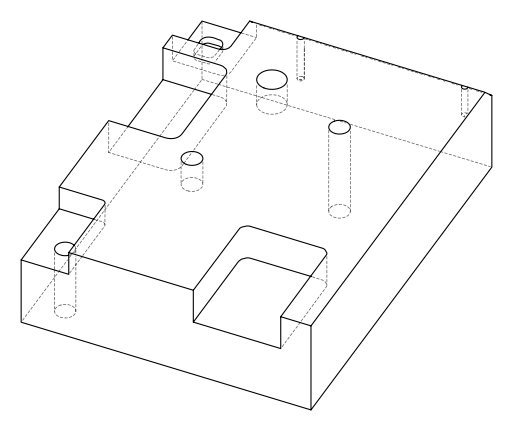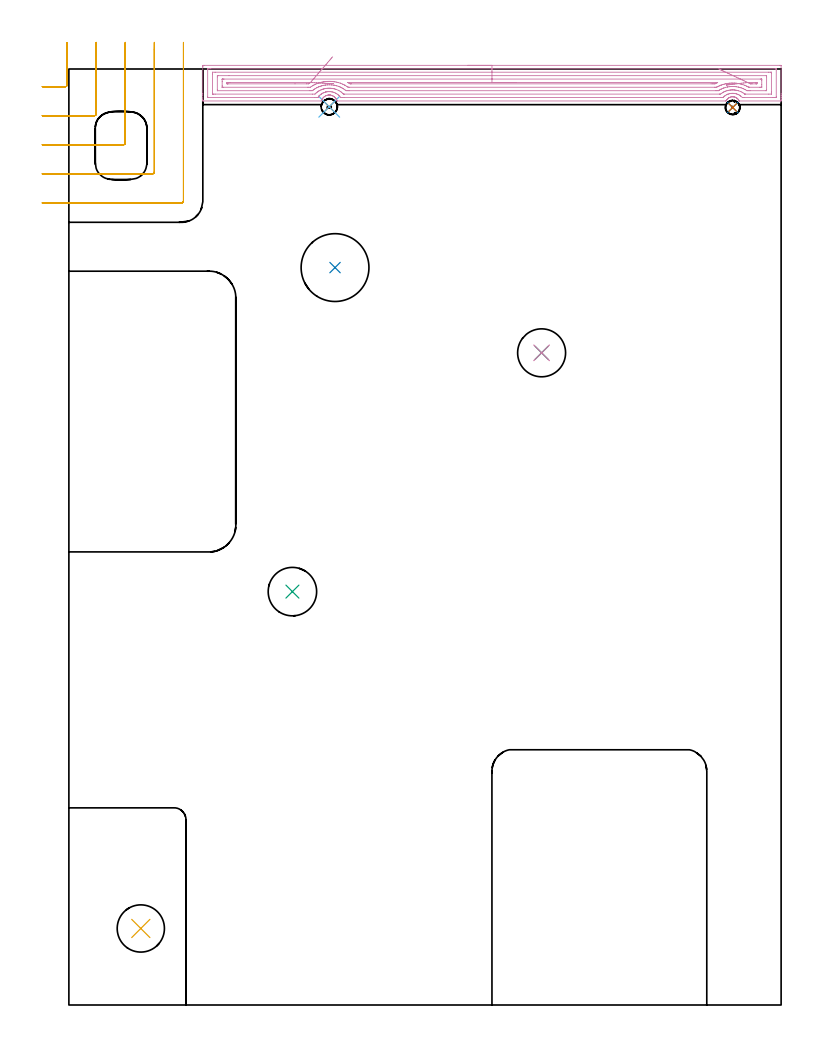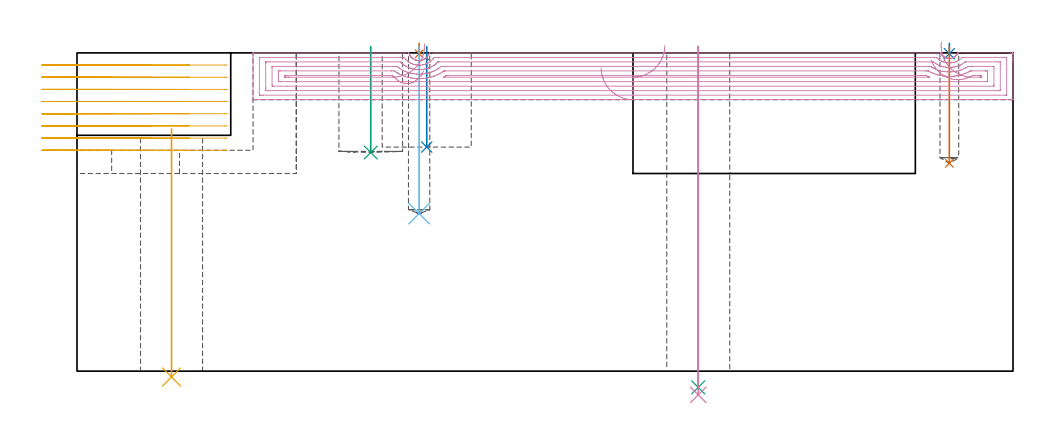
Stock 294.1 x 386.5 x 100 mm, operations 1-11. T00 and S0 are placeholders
(PLAN: 15 operations, 12 tool changes, 90.6 min)
(1 SPOT_DRILL | STEP1POCKET | NXT0321_9005460120000 | 0.03 min | 1 mm3)
(2 SPOT_DRILL_1 | STEP1POCKET_1 | NXT0321_9005460120000 | 0.03 min | 0 mm3)
(3 DRILL_THROUGH_HOLE_FROM_SOLID_MATERIAL | STEP1HOLE | UGT0301_515 | 0.43 min | 11276 mm3)
(4 DRILL_TO_ENLARGE_THROUGH_HOLE | STEP1HOLE | UGT0301_264 | 0.44 min | 19475 mm3)
(5 INDEXABLE_INSERT_DRILL_THROUGH_HOLE_FROM_SOLID | STEP1HOLE_1 | NXT0302_010 | 0.32 min | 29826 mm3)
(6 DRILL_BLIND_HOLE_INTO_CENTER | STEP1POCKET | NXT0301_038 | 0.21 min | 1735 mm3)
(7 DRILL_BLIND_HOLE_INTO_CENTER_1 | STEP1POCKET_1 | UGT0301_182 | 0.15 min | 906 mm3)
(8 INDEXABLE_INSERT_DRILL_BLIND_HOLE_FROM_SOLID | STEP1POCKET_2 | UGT0302_007 | 0.13 min | 18210 mm3)
(9 INDEXABLE_INSERT_DRILL_BLIND_HOLE_FROM_SOLID_1 | STEP1POCKET_3 | NXT0302_011 | 0.13 min | 9750 mm3)
(10 AREA_MILL | FG_CHAMFER_SURFACE | UGT0205_001 | 11.81 min | 26559 mm3)
(11 MILL_CORNER_NOTCH_RECTANGULAR | CORNER_NOTCH_RECTANGULAR | NXT0201_012 | Follow Part, ap 4, ae 75% | 7.02 min | 105842 mm3)
(12 MILL_CORNER_NOTCH_RECTANGULAR_1 | CORNER_NOTCH_RECTANGULAR_1 | NXT0201_009 | Follow Part, ap 2, ae 75% | 23.31 min | 93997 mm3)
(13 MILL_RECTANGULAR_POCKET | POCKET_RECTANGULAR_STRAIGHT | NXT0201_011 | Follow Part, ap 3, ae 75% | 0.58 min | 4043 mm3)
(14 MILL_SLOT | SLOT_PARTIAL_RECTANGULAR | NXT0201_012 | Follow Part, ap 4, ae 75% | 22.34 min | 353688 mm3)
(15 MILL_SLOT_1 | SLOT_PARTIAL_RECTANGULAR_1 | NXT0201_012 | Follow Part, ap 4, ae 75% | 23.68 min | 300731 mm3)
(TOOL NXT0321_9005460120000 | NC Spot Drill, 142deg, 12mm, Carbide, Uncoated | D12 PA142 FL30 Z2)
(TOOL UGT0301_515 | Carbide Drill 12.0 mm | D12 PA118 FL101 Z2)
(TOOL UGT0301_264 | Twist Drill 19.8 mm | D19.8 PA118 FL140 Z2)
(TOOL NXT0302_010 | Index. Insert Drill 19.5mm [880-D1950L25-05] | D19.5 PA176 FL98 Z2)
(TOOL NXT0301_038 | Carbide Drill 6.7mm [860.1-0670-034A1-MM 2214] | D6.7 PA140 FL53 Z2)
(TOOL UGT0301_182 | Twist Drill 5.9 mm | D5.9 PA118 FL55 Z2)
(TOOL UGT0302_007 | Indexable Insert Drill 28mm | D28 PA180 FL50 Z2)
(TOOL NXT0302_011 | Index. Insert Drill 20mm [880-D2000L25-05] | D20 PA176 FL100 Z2)
(TOOL UGT0205_001 | Chamfer Mill 20 x 3 x 45 deg. | D20 FL50 Z2)
(TOOL NXT0201_012 | ENDMILL 16mm [2P460-1600-NA 1630] | D16 FL38 Z6)
(TOOL NXT0201_009 | ENDMILL 8mm [2P460-0800-NA 1630] | D8 FL26 Z6)
(TOOL NXT0201_011 | ENDMILL 12mm [2P460-1200-NA 1630] | D12 FL38 Z6)
(OP 1 SPOT_DRILL)
G17 G21 G94 G90
T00 M6
G54
G17 G0 G90 X107.5 Y370.9 S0 M3
G43 Z110. H0
G94 G81 G98 Z99.712 F250. R103.
G80
M5
M2
(OP 2 SPOT_DRILL_1)
G17 G21 G94 G90
T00 M6
G54
G17 G0 G90 X274.1 Y370.6 S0 M3
G43 Z110. H0
G94 G81 G98 Z99.746 F250. R103.
G80
M5
M2
(OP 3 DRILL_THROUGH_HOLE_FROM_SOLID_MATERIAL)
G17 G21 G94 G90
T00 M6
G54
G17 G0 G90 X195.2 Y269.3 S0 M3
G43 Z110. H0
G94 G81 G98 Z-5.105 F250. R102.
G80
M5
M2
(OP 4 DRILL_TO_ENLARGE_THROUGH_HOLE)
G17 G21 G94 G90
T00 M6
G54
G17 G0 G90 X195.2 Y269.3 S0 M3
G43 Z110. H0
G94 G73 G98 Z-7.449 F250. Q17.908 R102.
G80
M5
M2
(OP 5 INDEXABLE_INSERT_DRILL_THROUGH_HOLE_FROM_SOLID)
G17 G21 G94 G90
T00 M6
G54
G17 G0 G90 X29.7 Y31.6 S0 M3
G43 Z110. H1
G94 G81 G98 Z-1.84 F250. R76.1
G80
M5
M2
(OP 6 DRILL_BLIND_HOLE_INTO_CENTER)
G17 G21 G94 G90
T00 M6
G54
G17 G0 G90 X107.5 Y370.9 S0 M3
G43 Z110. H1
G94 G81 G98 Z49.5 F250. R102.
G80
M5
M2
(OP 7 DRILL_BLIND_HOLE_INTO_CENTER_1)
G17 G21 G94 G90
T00 M6
G54
G17 G0 G90 X274.1 Y370.6 S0 M3
G43 Z110. H0
G94 G81 G98 Z65.3 F250. R102.
G80
M5
M2
(OP 8 INDEXABLE_INSERT_DRILL_BLIND_HOLE_FROM_SOLID)
G17 G21 G94 G90
T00 M6
G54
G17 G0 G90 X109.9 Y304.5 S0 M3
G43 Z110. H0
G94 G81 G98 Z70.4 F250. R102.
G80
M5
M2
(OP 9 INDEXABLE_INSERT_DRILL_BLIND_HOLE_FROM_SOLID_1)
G17 G21 G94 G90
T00 M6
G54
G17 G0 G90 X92.3 Y170.7 S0 M3
G43 Z110. H1
G94 G81 G98 Z68.7 F250. R102.
G80
M5
M2
(OP 10 AREA_MILL)
G17 G21 G94 G90
T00 M6
G54
G17 G0 G90 X164.7 Y388. S1061 M3
G43 Z110. H0
Z95.3
G94 G1 X164.738 Z94.428 F250.
X164.852 Z93.564
X165.041 Z92.712
X165.303 Z91.88
X165.637 Z91.074
X166.04 Z90.3
X166.508 Z89.564
X167.04 Z88.872
X167.629 Z88.229
X168.272 Z87.64
X168.964 Z87.108
X169.7 Z86.64
X170.474 Z86.237
X171.28 Z85.903
X172.112 Z85.641
X172.963 Z85.452
X173.828 Z85.338
X174.7 Z85.3
X293.485
X294.022 Y387.995 Z85.303
X294.09 Y387.992 Z85.306
X294.1 Y387.919 Z85.379
Y376.278 Z97.016
Y375.733 Z97.564
Y375.403 Z97.893
Y374.858 Z98.438
Y374.529 Z98.766
Y373.869 Z99.43
Y373.567 Z99.733
X294.097 Y373.431 Z99.861
X294.09 Y373.302 Z99.988
X293.932 Y373.3 Z100.
X276.962
X276.802 Y373.303 Z99.988
X276.764 Y373.36 Z99.933
X276.754 Y373.376 Z99.918
X276.664 Y373.537 Z99.762
X276.608 Y373.634 Z99.664
X276.438 Y373.893 Z99.404
X276.393 Y373.946 Z99.35
X276.28 Y374.077 Z99.219
X276.107 Y374.253 Z99.044
X275.986 Y374.351 Z98.949
X275.92 Y374.403 Z98.896
X275.836 Y374.47 Z98.828
X275.546 Y374.663 Z98.633
X275.331 Y374.774 Z98.524
X275.22 Y374.82 Z98.479
X275.111 Y374.865 Z98.434
X274.885 Y374.937 Z98.362
X274.653 Y374.992 Z98.307
X274.551 Y375.005 Z98.289
X274.431 Y375.026 Z98.273
X274.353 Y375.031 Z98.264
X274.263 Y375.039 Z98.259
X274.208 Y375.043 Z98.255
X274.081 Y375.041 Z98.253
X274.017 Y375.042 Z98.255
X273.985
X273.761 Y375.023 Z98.27
X273.532 Y374.989 Z98.31
X273.306 Y374.935 Z98.364
X273.086 Y374.864 Z98.435
X272.869 Y374.776 Z98.524
X272.66 Y374.668 Z98.632
X272.497 Y374.567 Z98.731
X272.459 Y374.544 Z98.755
X272.268 Y374.405 Z98.894
X272.089 Y374.254 Z99.046
X272.05 Y374.215 Z99.084
X271.976 Y374.141 Z99.156
X271.934 Y374.091 Z99.205
X271.822 Y373.962 Z99.336
X271.679 Y373.773 Z99.526
X271.604 Y373.656 Z99.644
X271.551 Y373.572 Z99.727
X271.464 Y373.417 Z99.88
X271.396 Y373.304 Z99.989
X271.157 Y373.3 Z100.
X110.842
X110.738 Y373.303 Z99.989
X110.688 Y373.422 Z99.873
X110.652 Y373.524 Z99.773
X110.588 Y373.683 Z99.616
X110.444 Y373.992 Z99.308
X110.395 Y374.078 Z99.222
X110.368 Y374.125 Z99.175
X110.285 Y374.254 Z99.046
X110.124 Y374.471 Z98.828
X110.075 Y374.529 Z98.771
X109.949 Y374.675 Z98.623
X109.806 Y374.817 Z98.481
X109.756 Y374.866 Z98.431
X109.64 Y374.966 Z98.33
X109.552 Y375.044 Z98.254
X109.414 Y375.143 Z98.155
X109.056 Y375.352 Z97.944
X109.046 Y375.358 Z97.939
X108.659 Y375.536 Z97.764
X108.44 Y375.61 Z97.69
X108.36 Y375.63 Z97.67
X108.219 Y375.665 Z97.633
X108.162 Y375.675 Z97.622
X108.062 Y375.695 Z97.605
X107.994 Y375.707 Z97.592
X107.849 Y375.724 Z97.573
X107.767 Y375.733 Z97.561
X107.716 Y375.735 Z97.556
X107.655 Y375.74 Z97.552
X107.627
X107.577 Y375.738 Z97.549
X107.51 Y375.739 Z97.552
X107.493
X107.447 Y375.738
X107.375 Z97.553
X107.269 Y375.73 Z97.56
X107.097 Y375.719 Z97.578
X106.874 Y375.686 Z97.612
X106.823 Y375.673 Z97.623
X106.645 Y375.632 Z97.665
X106.419 Y375.564 Z97.734
X106.227 Y375.491 Z97.807
X106.198 Y375.48 Z97.819
X105.982 Y375.377 Z97.921
X105.592 Y375.143 Z98.154
X105.551 Y375.112 Z98.186
X105.331 Y374.94 Z98.356
X105.199 Y374.82 Z98.476
X105.09 Y374.721 Z98.576
X105.037 Y374.659 Z98.638
X104.895 Y374.493 Z98.804
X104.722 Y374.253 Z99.044
X104.632 Y374.091 Z99.205
X104.479 Y373.82 Z99.479
X104.384 Y373.586 Z99.713
X104.261 Y373.305 Z99.991
X104.143 Y373.3 Z100.
X55.468
X55.31 Y373.302 Z99.988
X55.303 Y373.431 Z99.861
X55.3 Y373.567 Z99.733
Y373.87 Z99.43
Y374.529 Z98.766
Y375.733 Z97.564
Y376.278 Z97.017
Y387.373 Z85.924
X55.304 Y387.646 Z85.651
X55.31 Y387.993 Z85.304
X55.557 Y387.997 Z85.302
X55.915 Y388. Z85.3
X174.7
Y386.586 Z86.714
X291.699 Y386.585 Z86.715
X291.89 Y386.584 Z86.716
X292.048 Y386.581 Z86.719
X292.081 Y386.579 Z86.721
X292.09 Y386.562 Z86.738
X292.093 Y386.533 Z86.767
X292.099 Y386.38 Z86.92
Y375.011 Z98.289
X292.096 Y374.88 Z98.42
X292.09 Y374.775 Z98.525
X292.085 Y374.721 Z98.579
X292.05 Y374.72 Z98.58
X291.699 Y374.716 Z98.584
X291.509 Y374.715 Z98.585
X290.806 Y374.714 Z98.586
X279.005 Y374.715 Z98.585
X278.302 Y374.719 Z98.581
X278.105 Y374.721 Z98.579
X277.409 Y375.341 Z97.959
X277.328 Y375.403 Z97.897
X276.849 Y375.729 Z97.571
X276.516 Y375.906 Z97.394
X276.175 Y376.056 Z97.244
X275.662 Y376.239 Z97.061
X275.623 Y376.25 Z97.05
X275.517 Y376.278 Z97.022
X274.73 Y376.418 Z96.882
X274.572 Y376.432 Z96.868
X274.191 Y376.451 Z96.849
X273.837 Y376.447 Z96.853
X273.675 Y376.435 Z96.865
X273.326 Y376.399 Z96.901
X272.943 Y376.337 Z96.963
X272.893 Y376.327 Z96.973
X272.686 Y376.278 Z97.022
X272.203 Y376.128 Z97.172
X272.138 Y376.106 Z97.194
X272.05 Y376.071 Z97.229
X271.773 Y375.951 Z97.349
X271.587 Y375.857 Z97.443
X271.157 Y375.609 Z97.691
X271.032 Y375.526 Z97.774
X270.864 Y375.403 Z97.897
X270.538 Y375.135 Z98.165
X270.264 Y374.868 Z98.432
X270.146 Y374.749 Z98.551
X270.117 Y374.721 Z98.579
X270.069 Y374.719 Z98.581
X269.371 Y374.715 Z98.585
X269.181 Y374.714 Z98.586
X113.778
X113.075 Y374.716 Z98.584
X112.882 Y374.717 Z98.583
X112.182 Y374.729 Z98.571
X111.889 Y375.122 Z98.178
X111.653 Y375.403 Z97.897
X111.288 Y375.766 Z97.534
X111.007 Y376.004 Z97.296
X110.599 Y376.278 Z97.022
X110.395 Y376.397 Z96.903
X110.118 Y376.549 Z96.751
X109.709 Y376.731 Z96.569
X109.502 Y376.811 Z96.489
X109.167 Y376.92 Z96.38
X108.739 Y377.025 Z96.275
X108.609 Y377.048 Z96.252
X107.832 Y377.152 Z96.148
X107.716 Y377.157 Z96.143
X107.711
X107.212 Y377.152 Z96.148
X106.823 Y377.121 Z96.179
X106.424 Y377.057 Z96.243
X106.093 Y376.992 Z96.308
X106.046 Y376.982 Z96.318
X105.992 Y376.968 Z96.332
X105.93 Y376.949 Z96.351
X105.415 Y376.781 Z96.519
X105.037 Y376.624 Z96.676
X104.799 Y376.51 Z96.79
X104.398 Y376.278 Z97.022
X104.244 Y376.179 Z97.121
X104.143 Y376.11 Z97.19
X103.746 Y375.792 Z97.508
X103.343 Y375.403 Z97.897
X103.298 Y375.356 Z97.944
X103.25 Y375.301 Z97.999
X102.849 Y374.758 Z98.542
X102.827 Y374.729 Z98.571
X102.795 Y374.721 Z98.579
X102.709 Y374.719 Z98.581
X102.357 Y374.715 Z98.585
X102.167 Y374.714 Z98.586
X101.464
X57.701 Y374.715 Z98.585
X57.51 Y374.716 Z98.584
X57.352 Y374.719 Z98.581
X57.319 Y374.721 Z98.579
X57.31 Y374.738 Z98.562
X57.307 Y374.767 Z98.533
X57.301 Y374.92 Z98.38
Y386.289 Z87.011
X57.304 Y386.421 Z86.879
X57.31 Y386.525 Z86.775
X57.315 Y386.579 Z86.721
X57.35 Y386.58 Z86.72
X57.701 Y386.584 Z86.716
X57.891 Y386.585 Z86.715
X58.594 Y386.586 Z86.714
X174.7
Y385.172 Z88.128
X289.02
X289.762 Y385.17 Z88.13
X289.913 Y385.168 Z88.132
X290.063 Y385.165 Z88.135
X290.091 Y385.159 Z88.141
X290.094 Y385.132 Z88.168
X290.098 Y385.084 Z88.216
X290.099 Y385.022 Z88.278
X290.1 Y384.839 Z88.461
Y376.969 Z96.331
X290.096 Y376.278 Z97.022
X290.093 Y376.186 Z97.114
X290.09 Y376.145 Z97.155
X290.059 Y376.134 Z97.166
X289.02 Y376.129 Z97.171
X279.347
X279.195 Y376.131 Z97.169
X279.12 Y376.134 Z97.166
X279.088 Y376.138 Z97.162
X279.067 Y376.152 Z97.148
X278.904 Y376.278 Z97.022
X278.302 Y376.703 Z96.597
X278.02 Y376.875 Z96.425
X277.481 Y377.152 Z96.148
X277.409 Y377.185 Z96.115
X277.348 Y377.212 Z96.088
X276.516 Y377.512 Z95.788
X276.292 Y377.577 Z95.723
X276.017 Y377.641 Z95.659
X275.623 Y377.716 Z95.584
X275.299 Y377.774 Z95.526
X274.936 Y377.825 Z95.475
X274.73 Y377.842 Z95.458
X274.364 Y377.86 Z95.44
X274.003 Y377.864 Z95.436
X273.837 Y377.861 Z95.439
X273.481 Y377.843 Z95.457
X273.163 Y377.812 Z95.488
X272.943 Y377.788 Z95.512
X272.391 Y377.693 Z95.607
X272.05 Y377.614 Z95.686
X271.686 Y377.508 Z95.792
X271.157 Y377.335 Z95.965
X271.025 Y377.282 Z96.018
X270.717 Y377.152 Z96.148
X270.416 Y377.003 Z96.297
X270.264 Y376.92 Z96.38
X269.852 Y376.681 Z96.619
X269.371 Y376.351 Z96.949
X269.082 Y376.136 Z97.164
X268.782 Y376.131 Z97.169
X268.629 Y376.129 Z97.171
X113.815
X113.511 Y376.131 Z97.169
X113.425 Y376.134 Z97.166
X113.384 Y376.138 Z97.162
X113.374 Y376.145 Z97.155
X113.328 Y376.188 Z97.112
X113.237 Y376.278 Z97.022
X113.075 Y376.434 Z96.866
X112.694 Y376.782 Z96.518
X112.485 Y376.957 Z96.343
X112.215 Y377.152 Z96.148
X112.182 Y377.175 Z96.125
X112.107 Y377.225 Z96.075
X111.511 Y377.573 Z95.727
X111.288 Y377.691 Z95.609
X110.535 Y378.027 Z95.273
X110.395 Y378.08 Z95.22
X110.31 Y378.11 Z95.19
X109.825 Y378.255 Z95.045
X109.502 Y378.334 Z94.966
X109.101 Y378.42 Z94.88
X108.609 Y378.484 Z94.816
X108.075 Y378.549 Z94.751
X107.716 Y378.564 Z94.736
X107.172 Y378.559 Z94.741
X106.823 Y378.538 Z94.762
X106.35 Y378.49 Z94.81
X105.93 Y378.428 Z94.872
X105.592 Y378.357 Z94.943
X105.343 Y378.301 Z94.999
X105.037 Y378.214 Z95.086
X104.891 Y378.169 Z95.131
X104.462 Y378.027 Z95.273
X104.236 Y377.936 Z95.364
X104.143 Y377.896 Z95.404
X103.628 Y377.656 Z95.644
X103.25 Y377.44 Z95.86
X103.068 Y377.33 Z95.97
X102.789 Y377.152 Z96.148
X102.546 Y376.967 Z96.333
X102.357 Y376.817 Z96.483
X102.066 Y376.563 Z96.737
X101.762 Y376.278 Z97.022
X101.61 Y376.135 Z97.165
X100.571 Y376.129 Z97.171
X60.38
X59.638 Y376.13 Z97.17
X59.487 Y376.132 Z97.168
X59.337 Y376.135 Z97.165
X59.309 Y376.141 Z97.159
X59.306 Y376.168 Z97.132
X59.302 Y376.216 Z97.084
X59.301 Y376.278 Z97.022
X59.3 Y376.461 Z96.839
Y384.331 Z88.969
X59.304 Y385.022 Z88.278
X59.307 Y385.114 Z88.186
X59.31 Y385.155 Z88.145
X59.341 Y385.166 Z88.134
X60.38 Y385.171 Z88.129
X174.7 Y385.172 Z88.128
Y383.757 Z89.543
X287.962
X288.015 Y383.756 Z89.544
X288.069 Y383.753 Z89.547
X288.084 Y383.751 Z89.549
X288.09 Y383.74 Z89.56
X288.093 Y383.692 Z89.608
X288.1 Y383.3 Z90.
Y378.027 Z95.273
X288.092 Y377.603 Z95.697
X288.09 Y377.556 Z95.744
X288.023 Y377.55 Z95.75
X287.892 Y377.546 Z95.754
X287.726 Y377.544 Z95.756
X281.476 Y377.543 Z95.757
X280.981
X280.581 Y377.544 Z95.756
X280.088 Y377.548 Z95.752
X279.969 Y377.55 Z95.75
X279.876 Y377.606 Z95.694
X279.743 Y377.688 Z95.612
X279.198 Y378.027 Z95.273
X279.191 Y378.03 Z95.27
X278.588 Y378.325 Z94.975
X278.302 Y378.449 Z94.851
X277.602 Y378.712 Z94.588
X277.409 Y378.777 Z94.523
X277.004 Y378.901 Z94.399
X276.516 Y379.011 Z94.289
X276.373 Y379.041 Z94.259
X275.623 Y379.17 Z94.13
X275.302 Y379.215 Z94.085
X274.73 Y379.259 Z94.041
X274.348 Y379.275 Z94.025
X273.837 Y379.276 Z94.024
X273.47 Y379.26 Z94.04
X272.943 Y379.218 Z94.082
X272.651 Y379.187 Z94.113
X272.05 Y379.09 Z94.21
X271.886 Y379.062 Z94.238
X271.194 Y378.901 Z94.399
X271.165 Y378.893 Z94.407
X271.157 Y378.89 Z94.41
X270.494 Y378.676 Z94.624
X270.264 Y378.6 Z94.7
X269.85 Y378.432 Z94.868
X269.371 Y378.213 Z95.087
X269.245 Y378.15 Z95.15
X269.014 Y378.027 Z95.273
X268.678 Y377.831 Z95.469
X268.478 Y377.71 Z95.59
X268.26 Y377.573 Z95.727
X268.223 Y377.551 Z95.749
X268.178 Y377.548 Z95.752
X268.076 Y377.545 Z95.755
X267.585 Y377.543 Z95.757
X267.186
X115.754
X115.354 Y377.544 Z95.756
X114.861 Y377.546 Z95.754
X114.455 Y377.55 Z95.75
X113.968 Y377.911 Z95.389
X113.804 Y378.027 Z95.273
X113.368 Y378.315 Z94.985
X113.075 Y378.493 Z94.807
X112.814 Y378.646 Z94.654
X112.33 Y378.901 Z94.399
X112.182 Y378.971 Z94.329
X112.05 Y379.03 Z94.27
X111.554 Y379.241 Z94.059
X111.288 Y379.341 Z93.959
X110.623 Y379.553 Z93.747
X110.395 Y379.612 Z93.688
X109.693 Y379.776 Z93.524
X109.502 Y379.81 Z93.49
X109.46 Y379.817 Z93.483
X108.609 Y379.921 Z93.379
X108.441 Y379.94 Z93.36
X107.716 Y379.979 Z93.321
X107.51 Y379.977 Z93.323
X106.823 Y379.957 Z93.343
X106.648 Y379.947 Z93.353
X105.93 Y379.873 Z93.427
X105.841 Y379.862 Z93.438
X105.293 Y379.776 Z93.524
X105.081 Y379.732 Z93.568
X105.037 Y379.721 Z93.579
X104.664 Y379.631 Z93.669
X104.374 Y379.549 Z93.751
X104.143 Y379.48 Z93.82
X103.702 Y379.334 Z93.966
X103.25 Y379.162 Z94.138
X103.064 Y379.084 Z94.216
X102.655 Y378.901 Z94.399
X102.457 Y378.803 Z94.497
X102.357 Y378.751 Z94.549
X101.894 Y378.48 Z94.82
X101.464 Y378.213 Z95.087
X101.352 Y378.136 Z95.164
X101.2 Y378.027 Z95.273
X100.845 Y377.758 Z95.542
X100.571 Y377.55 Z95.75
X100.169 Y377.546 Z95.754
X99.678 Y377.544 Z95.756
X99.279 Y377.543 Z95.757
X61.438
X61.385 Y377.544 Z95.756
X61.331 Y377.547 Z95.753
X61.316 Y377.549 Z95.751
X61.31 Y377.56 Z95.74
X61.307 Y377.608 Z95.692
X61.3 Y378.001 Z95.299
Y383.273 Z90.027
X61.308 Y383.697 Z89.603
X61.31 Y383.745 Z89.555
X61.377 Y383.75 Z89.55
X61.508 Y383.754 Z89.546
X61.674 Y383.756 Z89.544
X66.07 Y383.757 Z89.543
X174.7
Y382.343 Z90.957
X285.504
X285.879 Y382.341 Z90.959
X286.065 Y382.338 Z90.962
X286.084 Y382.337 Z90.963
X286.09 Y382.328 Z90.972
X286.095 Y382.294 Z91.006
X286.098 Y382.244 Z91.056
X286.1 Y381.76 Z91.54
Y380.011 Z93.289
Y379.137 Z94.163
X286.097 Y379.045 Z94.255
X286.093 Y378.989 Z94.311
X286.09 Y378.964 Z94.336
X286.073 Y378.963 Z94.337
X285.865 Y378.96 Z94.34
X285.447 Y378.957 Z94.343
X285.39
X281.039
X280.924
X280.82 Y378.958 Z94.342
X280.768 Y378.961 Z94.339
X280.745 Y378.964 Z94.336
X280.704 Y378.984 Z94.316
X280.4 Y379.149 Z94.151
X280.088 Y379.308 Z93.992
X279.799 Y379.451 Z93.849
X279.288 Y379.685 Z93.615
X279.195 Y379.721 Z93.579
X279.048 Y379.776 Z93.524
X278.302 Y380.042 Z93.258
X277.903 Y380.166 Z93.134
X277.409 Y380.292 Z93.008
X276.738 Y380.433 Z92.867
X276.516 Y380.473 Z92.827
X276.12 Y380.54 Z92.76
X275.662 Y380.611 Z92.689
X275.623 Y380.616 Z92.684
X275.234 Y380.65 Z92.65
X274.73 Y380.681 Z92.619
X274.696 Y380.683 Z92.617
X273.837 Y380.694 Z92.606
X273.792
X272.964 Y380.65 Z92.65
X272.945 Y380.649 Z92.651
X272.145 Y380.557 Z92.743
X272.05 Y380.543 Z92.757
X271.382 Y380.43 Z92.87
X271.157 Y380.38 Z92.92
X270.662 Y380.26 Z93.04
X270.264 Y380.15 Z93.15
X269.973 Y380.06 Z93.24
X269.371 Y379.868 Z93.432
X269.302 Y379.843 Z93.457
X269.129 Y379.776 Z93.524
X268.678 Y379.58 Z93.72
X268.478 Y379.489 Z93.811
X268.074 Y379.296 Z94.004
X267.585 Y379.035 Z94.265
X267.495 Y378.989 Z94.311
X267.421 Y378.964 Z94.336
X267.318 Y378.961 Z94.339
X267.11 Y378.959 Z94.341
X266.692 Y378.957 Z94.343
X266.635
X115.697
X115.488 Y378.959 Z94.341
X115.384 Y378.962 Z94.338
X115.335 Y378.964 Z94.336
X115.257 Y379.013 Z94.287
X114.861 Y379.263 Z94.037
X114.027 Y379.776 Z93.524
X113.968 Y379.809 Z93.491
X113.892 Y379.849 Z93.451
X113.336 Y380.122 Z93.178
X113.075 Y380.237 Z93.063
X112.242 Y380.591 Z92.709
X112.182 Y380.612 Z92.688
X112.07 Y380.65 Z92.65
X111.288 Y380.886 Z92.414
X110.963 Y380.969 Z92.331
X110.395 Y381.096 Z92.204
X109.833 Y381.2 Z92.1
X109.502 Y381.244 Z92.056
X108.808 Y381.33 Z91.97
X108.609 Y381.349 Z91.951
X107.854 Y381.39 Z91.91
X107.716 Y381.393 Z91.907
X106.97 Y381.38 Z91.92
X106.823 Y381.374 Z91.926
X106.46 Y381.355 Z91.945
X106.133 Y381.325 Z91.975
X105.93 Y381.302 Z91.998
X105.339 Y381.229 Z92.071
X105.037 Y381.179 Z92.121
X104.582 Y381.095 Z92.205
X104.143 Y380.998 Z92.302
X103.861 Y380.927 Z92.373
X103.25 Y380.75 Z92.55
X103.173 Y380.726 Z92.574
X102.945 Y380.65 Z92.65
X102.519 Y380.492 Z92.808
X102.357 Y380.428 Z92.872
X101.892 Y380.231 Z93.069
X101.464 Y380.035 Z93.265
X101.287 Y379.949 Z93.351
X100.967 Y379.776 Z93.524
X100.718 Y379.632 Z93.668
X100.571 Y379.543 Z93.757
X100.173 Y379.291 Z94.009
X99.678 Y378.964 Z94.336
X99.615 Y378.962 Z94.338
X98.785 Y378.957 Z94.343
X98.728
X63.896
X63.521 Y378.959 Z94.341
X63.335 Y378.962 Z94.338
X63.316 Y378.963 Z94.337
X63.31 Y378.972 Z94.328
X63.305 Y379.006 Z94.294
X63.302 Y379.056 Z94.244
X63.3 Y379.54 Z93.76
Y381.289 Z92.011
Y382.163 Z91.137
X63.303 Y382.255 Z91.045
X63.307 Y382.311 Z90.989
X63.31 Y382.336 Z90.964
X63.327 Y382.337 Z90.963
X63.535 Y382.34 Z90.96
X63.953 Y382.343 Z90.957
X64.01
X174.7
Y380.929 Z92.371
X267.426
X267.585 Y380.928 Z92.372
X267.732 Y380.926 Z92.374
X267.896 Y380.922 Z92.378
X267.776 Y380.86 Z92.44
X267.703 Y380.825 Z92.475
X267.322 Y380.65 Z92.65
X266.899 Y380.447 Z92.853
X266.815 Y380.407 Z92.893
X266.759 Y380.381 Z92.919
X266.692 Y380.378 Z92.922
X266.082 Y380.372 Z92.928
X265.798 Y380.371 Z92.929
X265.19
X116.647 Y380.372 Z92.928
X116.343 Y380.375 Z92.925
X116.192 Y380.378 Z92.922
X116.111 Y380.386 Z92.914
X115.903 Y380.505 Z92.795
X115.754 Y380.595 Z92.705
X115.663 Y380.65 Z92.65
X115.278 Y380.888 Z92.412
X115.219 Y380.926 Z92.374
X115.248 Y380.928 Z92.372
X174.7 Y380.929 Z92.371
X175.572 Z92.409
X176.436 Z92.523
X177.288 Z92.712
X178.12 Z92.974
X178.926 Z93.308
X179.7 Z93.711
X180.436 Z94.18
X181.128 Z94.711
X181.771 Z95.3
X182.36 Z95.943
X182.891 Z96.635
X183.36 Z97.371
X183.763 Z98.145
X184.097 Z98.951
X184.359 Z99.783
X184.548 Z100.635
X184.662 Z101.5
X184.7 Z102.371
G0 Z110.
X108.901 Y391.52
Z94.319
G1 X108.537 Y391.099 Z93.647
X108.136 Y390.636 Z93.026
X107.702 Y390.133 Z92.461
X107.237 Y389.595 Z91.955
X106.745 Y389.026 Z91.514
X106.229 Y388.43 Z91.14
X105.694 Y387.811 Z90.836
X105.144 Y387.175 Z90.604
X104.583 Y386.526 Z90.447
X104.015 Y385.869 Z90.365
X103.445 Y385.209 Z90.359
X102.876 Y384.551 Z90.429
X102.313 Y383.9 Z90.575
X101.761 Y383.262 Z90.795
X101.224 Y382.64 Z91.087
X100.705 Y382.04 Z91.451
X100.209 Y381.466 Z91.882
X99.739 Y380.923 Z92.377
X99.71 Y380.889 Z92.411
X99.678 Y380.866 Z92.434
X99.542 Y380.783 Z92.517
X99.32 Y380.65 Z92.65
X98.987 Y380.452 Z92.848
X98.906 Y380.406 Z92.894
X98.853 Y380.378 Z92.922
X98.785 Y380.377 Z92.923
X98.175 Y380.372 Z92.928
X93.376 Y380.371 Z92.929
X65.739
X65.454 Y380.372 Z92.928
X65.373 Y380.374 Z92.926
X65.325 Y380.378 Z92.922
X65.31 Y380.38 Z92.92
X65.308 Y380.393 Z92.907
X65.303 Y380.507 Z92.793
Y380.65 Z92.65
X65.308 Y380.865 Z92.435
X65.31 Y380.913 Z92.387
X65.361 Y380.922 Z92.378
X65.458 Y380.925 Z92.375
X65.739 Y380.927 Z92.373
X66.348 Y380.929 Z92.371
X66.632
X99.393
X99.63 Y380.927 Z92.373
X99.678 Y380.926 Z92.374
X99.739 Y380.923 Z92.377
X100.607 Y380.879 Z92.46
X101.464 Y380.835 Z92.617
X102.304 Y380.792 Z92.849
X103.12 Y380.75 Z93.154
X103.907 Y380.71 Z93.528
X104.658 Y380.672 Z93.97
X105.368 Y380.635 Z94.475
X106.032 Y380.601 Z95.041
X106.643 Y380.57 Z95.662
X107.198 Y380.542 Z96.335
X107.693 Y380.517 Z97.053
X108.123 Y380.495 Z97.812
X108.485 Y380.476 Z98.605
X108.777 Y380.461 Z99.427
X108.997 Y380.45 Z100.271
X109.142 Y380.443 Z101.132
X109.211 Y380.439 Z102.001
X109.205 Z102.874
G0 Z110.
X271.59 Y379.886
Z103.484
G1 X271.526 Y379.878 Z102.614
X271.536 Y379.879 Z101.742
X271.623 Y379.89 Z100.874
X271.784 Y379.909 Z100.017
X272.019 Y379.937 Z99.177
X272.325 Y379.974 Z98.361
X272.701 Y380.019 Z97.575
X273.144 Y380.072 Z96.825
X273.65 Y380.132 Z96.117
X274.215 Y380.2 Z95.456
X274.835 Y380.274 Z94.847
X275.505 Y380.354 Z94.295
X276.221 Y380.44 Z93.803
X276.977 Y380.531 Z93.377
X277.766 Y380.625 Z93.018
X278.584 Y380.723 Z92.73
X279.423 Y380.823 Z92.515
X280.278 Y380.926 Z92.374
X280.412 Y380.928 Z92.372
X283.661 Y380.929 Z92.371
X283.946 Y380.928 Z92.372
X284.027 Y380.926 Z92.374
X284.075 Y380.922 Z92.378
X284.09 Y380.92 Z92.38
X284.092 Y380.907 Z92.393
X284.097 Y380.793 Z92.507
Y380.65 Z92.65
X284.092 Y380.435 Z92.865
X284.09 Y380.387 Z92.913
X284.039 Y380.378 Z92.922
X283.942 Y380.375 Z92.925
X283.661 Y380.373 Z92.927
X282.159 Y380.371 Z92.929
X281.875 Y380.373 Z92.927
X281.571 Y380.376 Z92.924
X281.496 Y380.378 Z92.922
X281.411 Y380.393 Z92.907
X280.876 Y380.65 Z92.65
X280.278 Y380.926 Z92.374
X279.539 Y381.273 Z92.069
X278.778 Y381.63 Z91.835
X278.001 Y381.994 Z91.676
X277.215 Y382.363 Z91.592
X276.425 Y382.734 Z91.584
X275.638 Y383.103 Z91.652
X274.859 Y383.469 Z91.796
X274.095 Y383.828 Z92.014
X273.35 Y384.177 Z92.305
X272.631 Y384.514 Z92.667
X271.944 Y384.837 Z93.096
X271.293 Y385.143 Z93.59
X270.683 Y385.429 Z94.145
X270.12 Y385.693 Z94.756
X269.607 Y385.934 Z95.419
X269.148 Y386.149 Z96.129
X268.747 Y386.337 Z96.881
X268.407 Y386.497 Z97.668
G0 Z110.
M5
M2
(OP 11 MILL_CORNER_NOTCH_RECTANGULAR)
G17 G21 G94 G90
T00 M6
G54
G17 G0 G90 X-11. Y379.2 S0 M3
G43 Z110.01 H1
Z96.183
G94 G1 X-8. F250.
X-1.495 F500.
G3 X-0.7 Y379.995 R0.8
G1 Y394.246
X-0.699 Y394.469
X-0.685 Y397.469 F250.
G0 Z110.01
X-11. Y367.2
Z96.183
G1 X-8.
X10.505 F500.
G3 X11.3 Y367.995 R0.8
G1 Y394.246
X11.301 Y394.5
X11.322 Y397.5 F250.
G0 Z110.01
X-11. Y355.2
Z96.183
G1 X-8.
X22.504 F500.
G3 X23.3 Y355.996 R0.8
G1 Y394.246
G2 X23.301 Y394.5 R24.
G1 X23.333 Y397.5 F250.
G0 Z110.01
X-11. Y343.2
Z96.183
G1 X-8.
X34.504 F500.
G3 X35.3 Y343.996 R0.8
G1 Y394.246
G2 X35.303 Y394.5 R12.
G1 X35.366 Y397.499 F250.
G0 Z110.01
X-11. Y331.2
Z96.183
G1 X-8.
X46.504 F500.
G3 X47.3 Y331.996 R0.8
G1 Y394.246
Y397.246 F250.
G0 Z110.01
X-11. Y379.2
Z92.357
G1 X-8.
X-1.495 F500.
G3 X-0.7 Y379.995 R0.8
G1 Y394.469
Y397.469 F250.
G0 Z110.01
X-11. Y367.2
Z92.357
G1 X-8.
X10.505 F500.
G3 X11.3 Y367.995 R0.8
G1 Y379.995
Y394.5
X11.301 Y397.5 F250.
G0 Z110.01
X-11. Y355.2
Z92.357
G1 X-8.
X22.504 F500.
G3 X23.3 Y355.996 R0.8
G1 Y367.995
Y394.5
X23.302 Y397.5 F250.
G0 Z110.01
X-11. Y343.2
Z92.357
G1 X-8.
X34.504 F500.
G3 X35.3 Y343.996 R0.8
G1 Y355.996
Y394.5
X35.303 Y397.5 F250.
G0 Z110.01
X-11. Y331.2
Z92.357
G1 X-8.
X46.504 F500.
G3 X47.3 Y331.996 R0.8
G1 Y394.488
Y397.488 F250.
G0 Z110.01
X-11. Y379.2
Z88.531
G1 X-8.
X-1.495 F500.
G3 X-0.7 Y379.995 R0.8
G1 Y394.469
Y397.469 F250.
G0 Z110.01
X-11. Y367.2
Z88.531
G1 X-8.
X10.505 F500.
G3 X11.3 Y367.995 R0.8
G1 Y394.5
Y397.5 F250.
G0 Z110.01
X-11. Y355.2
Z88.531
G1 X-8.
X22.504 F500.
G3 X23.3 Y355.996 R0.8
G1 Y394.5
Y397.5 F250.
G0 Z110.01
X-11. Y343.2
Z88.531
G1 X-8.
X34.504 F500.
G3 X35.3 Y343.996 R0.8
G1 Y394.5
Y397.5 F250.
G0 Z110.01
X-11. Y331.2
Z88.531
G1 X-8.
X46.504 F500.
G3 X47.3 Y331.996 R0.8
G1 Y394.5
Y397.5 F250.
G0 Z110.01
X-11. Y379.2
Z84.705
G1 X-8.
X-1.495 F500.
G3 X-0.7 Y379.995 R0.8
G1 Y394.469
Y397.469 F250.
G0 Z110.01
X-11. Y367.2
Z84.705
G1 X-8.
X10.505 F500.
G3 X11.3 Y367.995 R0.8
G1 Y394.5
Y397.5 F250.
G0 Z110.01
X-11. Y355.2
Z84.705
G1 X-8.
X22.504 F500.
G3 X23.3 Y355.996 R0.8
G1 Y394.5
Y397.5 F250.
G0 Z110.01
X-11. Y343.2
Z84.705
G1 X-8.
X34.504 F500.
G3 X35.3 Y343.996 R0.8
G1 Y394.5
Y397.5 F250.
G0 Z110.01
X-11. Y331.2
Z84.705
G1 X-8.
X46.504 F500.
G3 X47.3 Y331.996 R0.8
G1 Y394.5
Y397.5 F250.
G0 Z110.01
X-11. Y379.2
Z80.879
G1 X-8.
X-1.495 F500.
G3 X-0.7 Y379.995 R0.8
G1 Y394.469
Y397.469 F250.
G0 Z110.01
X-11. Y367.2
Z80.879
G1 X-8.
X10.505 F500.
G3 X11.3 Y367.995 R0.8
G1 Y394.5
Y397.5 F250.
G0 Z110.01
X-11. Y355.2
Z80.879
G1 X-8.
X22.504 F500.
G3 X23.3 Y355.996 R0.8
G1 Y394.5
Y397.5 F250.
G0 Z110.01
X-11. Y343.2
Z80.879
G1 X-8.
X34.504 F500.
G3 X35.3 Y343.996 R0.8
G1 Y394.5
Y397.5 F250.
G0 Z110.01
X-11. Y331.2
Z80.879
G1 X-8.
X46.504 F500.
G3 X47.3 Y331.996 R0.8
G1 Y394.5
Y397.5 F250.
G0 Z110.01
X-11. Y379.2
Z77.052
G1 X-8.
X-1.495 F500.
G3 X-0.7 Y379.995 R0.8
G1 Y394.469
Y397.469 F250.
G0 Z110.01
X-11. Y367.2
Z77.052
G1 X-8.
X10.505 F500.
G3 X11.3 Y367.995 R0.8
G1 Y394.5
Y397.5 F250.
G0 Z110.01
X-11. Y355.2
Z77.052
G1 X-8.
X22.504 F500.
G3 X23.3 Y355.996 R0.8
G1 Y394.5
Y397.5 F250.
G0 Z110.01
X-11. Y343.2
Z77.052
G1 X-8.
X34.504 F500.
G3 X35.3 Y343.996 R0.8
G1 Y394.5
Y397.5 F250.
G0 Z110.01
X-11. Y331.2
Z77.052
G1 X-8.
X46.504 F500.
G3 X47.3 Y331.996 R0.8
G1 Y394.5
Y397.5 F250.
G0 Z110.01
X-11. Y379.2
Z73.226
G1 X-8.
X-1.495 F500.
G3 X-0.7 Y379.995 R0.8
G1 Y394.469
Y397.469 F250.
G0 Z110.01
X-11. Y367.2
Z73.226
G1 X-8.
X10.505 F500.
G3 X11.3 Y367.995 R0.8
G1 Y394.5
Y397.5 F250.
G0 Z110.01
X-11. Y355.2
Z73.226
G1 X-8.
X22.504 F500.
G3 X23.3 Y355.996 R0.8
G1 Y394.5
Y397.5 F250.
G0 Z110.01
X-11. Y343.2
Z73.226
G1 X-8.
X34.504 F500.
G3 X35.3 Y343.996 R0.8
G1 Y394.5
Y397.5 F250.
G0 Z110.01
X-11. Y331.2
Z73.226
G1 X-8.
X46.504 F500.
G3 X47.3 Y331.996 R0.8
G1 Y394.5
Y397.5 F250.
G0 Z110.01
X-11. Y379.2
Z69.4
G1 X-8.
X-1.495 F500.
G3 X-0.7 Y379.995 R0.8
G1 Y394.469
Y397.469 F250.
G0 Z110.01
X-11. Y367.2
Z69.4
G1 X-8.
X10.505 F500.
G3 X11.3 Y367.995 R0.8
G1 Y394.5
Y397.5 F250.
G0 Z110.01
X-11. Y355.2
Z69.4
G1 X-8.
X22.504 F500.
G3 X23.3 Y355.996 R0.8
G1 Y394.5
Y397.5 F250.
G0 Z110.01
X-11. Y343.2
Z69.4
G1 X-8.
X34.504 F500.
G3 X35.3 Y343.996 R0.8
G1 Y394.5
Y397.5 F250.
G0 Z110.01
X-11. Y331.2
Z69.4
G1 X-8.
X46.504 F500.
G3 X47.3 Y331.996 R0.8
G1 Y394.5
Y397.5 F250.
G0 Z110.01
M5
M2
